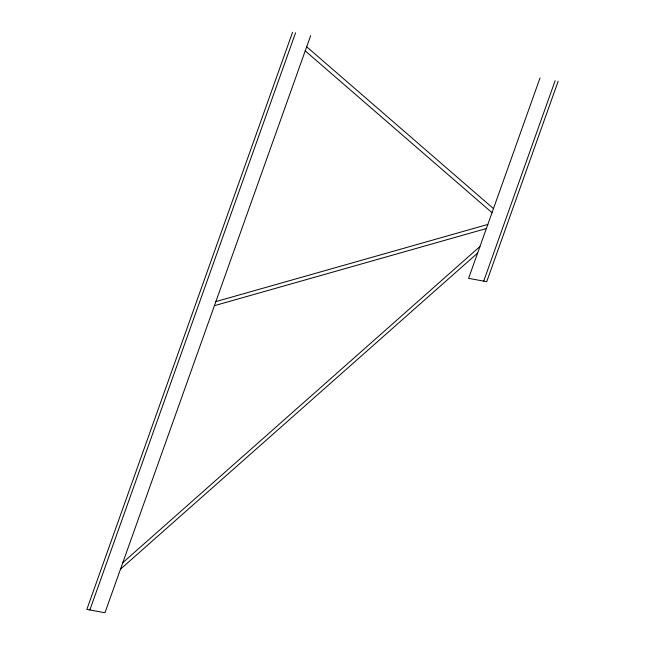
<?xml version="1.0" encoding="UTF-8"?>
<svg xmlns="http://www.w3.org/2000/svg" width="645" height="645" viewBox="0 0 645 645"><rect width="100%" height="100%" fill="white"/><g stroke="black" fill="none" stroke-linecap="round" stroke-linejoin="round"><path stroke-width="0.97" d="M292.564 32.25L86.849 609.404L104.958 612.75L310.672 35.596M89.865 609.968L295.579 32.806M540.042 77.924L468.609 278.342L486.717 281.68L558.151 81.27M483.702 281.123L555.135 80.706M122.816 562.65L479.945 246.527M120.486 569.18L477.614 253.066M215.857 301.594L487.822 224.444M214.406 305.682L486.362 228.532M306.689 46.779L493.465 208.593M305.23 50.866L492.014 212.681"/></g></svg>
